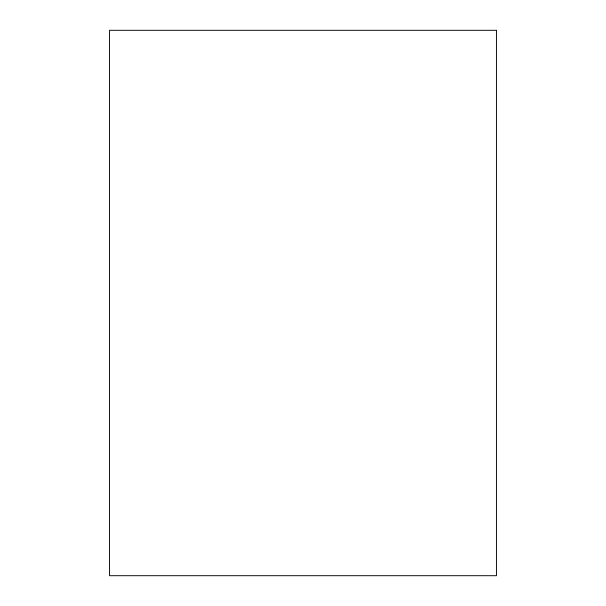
<?xml version="1.0" encoding="UTF-8"?>
<svg xmlns="http://www.w3.org/2000/svg" width="606" height="606" viewBox="0 0 606 606"><rect width="100%" height="100%" fill="white"/><g stroke="black" fill="none" stroke-linecap="round" stroke-linejoin="round"><path stroke-width="0.91" d="M496.443 30.3L109.557 30.3L109.557 575.7L496.443 575.7L496.443 30.3"/></g></svg>
